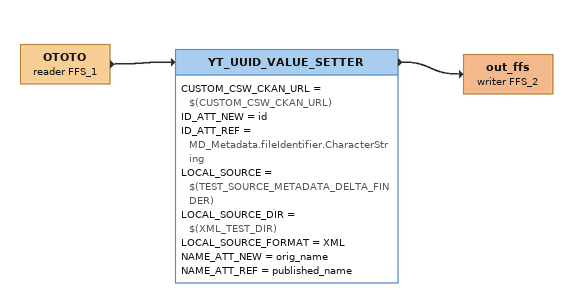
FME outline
OTOTO (reader FFS_1)
    -> YT_UUID_VALUE_SETTER
YT_UUID_VALUE_SETTER
    CUSTOM_CSW_CKAN_URL = $(CUSTOM_CSW_CKAN_URL)
    ID_ATT_NEW = id
    ID_ATT_REF = MD_Metadata.fileIdentifier.CharacterString
    LOCAL_SOURCE = $(TEST_SOURCE_METADATA_DELTA_FINDER)
    LOCAL_SOURCE_DIR = $(XML_TEST_DIR)
    LOCAL_SOURCE_FORMAT = XML
    NAME_ATT_NEW = orig_name
    NAME_ATT_REF = published_name
    -> out_ffs (writer FFS_2)
out_ffs (writer FFS_2)
